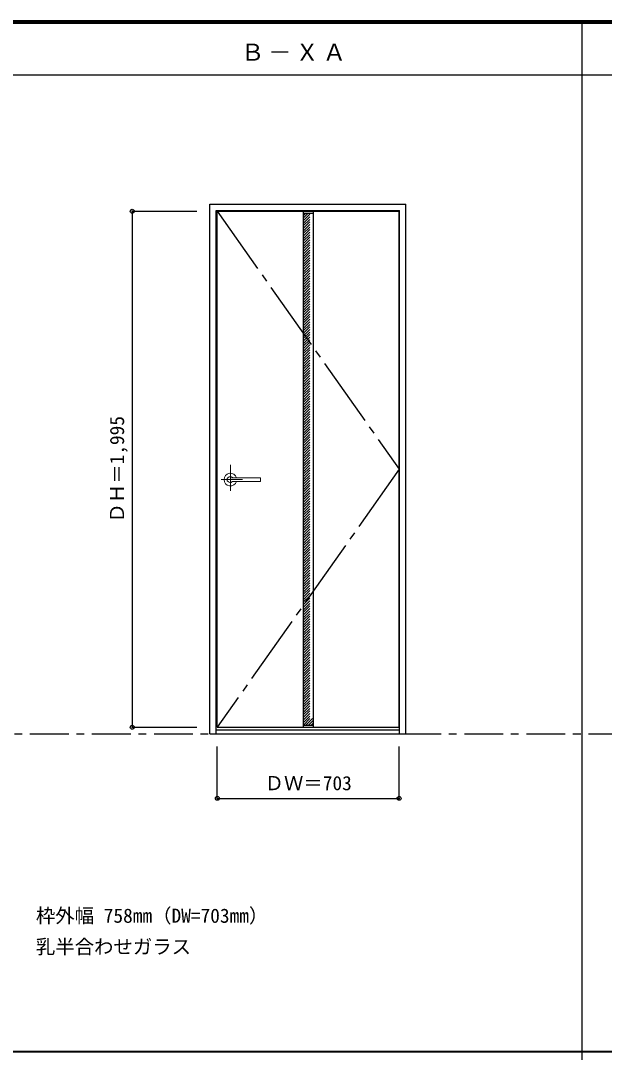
# Model space of a CAD drawing. Units: millimetres, scale not verified. Extents: x -6000 to 5700, y -4307 to 4260.
# Drawn here: x -966 to 1291, y 186 to 4175 of the extents above; entities that cross this region are included whole.
import ezdxf
from ezdxf.enums import TextEntityAlignment as Align

# ---------------------------------------------------------------- set-up
doc = ezdxf.new("R2010")
doc.units = ezdxf.units.MM
doc.header["$LTSCALE"] = 30
doc.header["$PDMODE"] = 32
doc.header["$PDSIZE"] = 15
for name, pattern in [('CHAIN1', [8, 5, -1, 1, -1]), ('CHAIN2', [12, 9, -1, 1, -1]), ('DASHED1', [1.8, 1.2, -0.6])]:
    doc.linetypes.add(name, pattern=pattern)
for name, color, linetype in [('0-2_扉', 3, 'Continuous'), ('0-3_仕上げ', 3, 'Continuous'), ('0-4_枠', 3, 'Continuous'), ('0-7', 7, 'CHAIN2'), ('0-A_文字', 7, 'Continuous'), ('0-B_寸法', 7, 'Continuous'), ('0-C_ハッチ', 4, 'DASHED1'), ('F-1_枠', 6, 'Continuous')]:
    doc.layers.add(name, color=color, linetype=linetype)
doc.layers.add('0-5_レバー', color=7, linetype='Continuous', lineweight=18)
doc.styles.add('ＭＳ ゴシック', font='')
doc.styles.get('ＭＳ ゴシック').set_extended_font_data('MS Gothic')

msp = doc.modelspace()

# ---------------------------------------------------------------- linework, layer by layer
at = {"layer": '0-2_扉'}
for p, q in [((-205.2, 3438), (497.8, 3438)), ((-205.2, 1443), (-205.2, 3438)), ((497.8, 1443), (497.8, 3438)), ((-205.2, 1443), (497.8, 1443))]:
    msp.add_line(p, q, dxfattribs=at)
at = {"layer": '0-3_仕上げ'}
for p, q in [((127.3, 3438), (127.3, 1443)), ((165.3, 3438), (165.3, 1443))]:
    msp.add_line(p, q, dxfattribs=at)
at = {"layer": '0-3_仕上げ', "color": 7}
for p, q in [((127.3, 3430), (165.3, 3430)), ((127.3, 1451), (165.3, 1451))]:
    msp.add_line(p, q, dxfattribs=at)
at = {"layer": '0-4_枠'}
for p, q in [((-234.2, 3465), (523.8, 3465)), ((-234.2, 1418), (-234.2, 3465)), ((-210.2, 3441), (499.8, 3441)), ((-210.2, 1418), (-210.2, 3441)), ((499.8, 1418), (499.8, 3441)), ((523.8, 1418), (523.8, 3465)), ((-234.2, 1418), (523.8, 1418)), ((-210.2, 1433), (499.8, 1433))]:
    msp.add_line(p, q, dxfattribs=at)
at = {"layer": '0-5_レバー', "color": 4, "linetype": 'CHAIN1'}
for p, q in [((-154.7, 2456.96), (-154.7, 2357.11)), ((-107.9, 2400.5), (-190.92, 2400.5))]:
    msp.add_line(p, q, dxfattribs=at)
at = {"layer": '0-5_レバー'}
for q in [(-37.7, 2405.99), (-37.7, 2395)]:
    msp.add_line((-37.7, 2400.5), q, dxfattribs=at)
for points in [[(-144.74, 2407.49), (-145.51, 2408.28), (-147.48, 2409.65), (-149.73, 2410.66), (-152.16, 2411.29), (-154.7, 2411.5), (-157.24, 2411.29), (-159.67, 2410.66), (-161.92, 2409.65), (-163.89, 2408.28), (-165.51, 2406.61), (-166.71, 2404.71), (-167.45, 2402.65), (-167.7, 2400.5), (-167.45, 2398.35), (-166.71, 2396.29), (-165.51, 2394.39), (-163.89, 2392.72), (-161.92, 2391.35), (-159.67, 2390.34), (-157.24, 2389.71), (-154.7, 2389.5), (-152.16, 2389.71), (-149.73, 2390.34), (-147.48, 2391.35), (-145.51, 2392.72), (-144.74, 2393.51)], [(-39.2, 2407.5), (-48.93, 2407.5), (-59.11, 2407.5), (-68.71, 2407.5), (-77.7, 2407.5), (-86.11, 2407.5), (-93.92, 2407.5), (-100.74, 2407.5), (-107.04, 2407.5), (-112.8, 2407.5), (-118.05, 2407.5), (-122.84, 2407.5), (-127.5, 2407.5), (-131.7, 2407.5), (-135.45, 2407.5), (-137.45, 2407.5), (-139.3, 2407.5), (-141.31, 2407.49), (-143.72, 2407.49), (-145.21, 2407.49), (-146.75, 2407.49), (-148.27, 2407.49), (-149.37, 2407.49), (-149.83, 2407.49), (-149.83, 2407.48)], [(-149.68, 2393.51), (-149.55, 2393.51), (-149.11, 2393.51), (-148.39, 2393.51), (-147.37, 2393.51), (-146.11, 2393.51), (-144.76, 2393.51), (-141.9, 2393.51), (-138.92, 2393.5), (-135.9, 2393.5), (-132.86, 2393.5), (-129.79, 2393.5), (-126.71, 2393.5), (-122.71, 2393.5), (-118.3, 2393.5), (-113.33, 2393.5), (-107.8, 2393.5), (-101.71, 2393.5), (-95.06, 2393.5), (-87.85, 2393.5), (-79.26, 2393.5), (-70, 2393.5), (-60.06, 2393.5), (-49.45, 2393.5), (-39.2, 2393.5)], [(-39.2, 2407.5), (-48.28, 2407.5), (-48.68, 2407.5)]]:
    msp.add_lwpolyline(points, dxfattribs=at)
for centre, radius, start, end in [((-154.7, 2400.5), 24.55, 16.59952, 343.36736), ((-39.2, 2406), 1.5, 0.00847, 89.9163), ((-39.2, 2406), 1.5, 360, 90.17419), ((-39.2, 2395), 1.5, 270.16419, 0), ((-39.2, 2395), 1.5, 269.91059, 359.99153)]:
    msp.add_arc(centre, radius, start, end, dxfattribs=at)
at = {"layer": '0-7'}
for p, q in [((-205.2, 3438), (497.8, 2440.5)), ((497.8, 2440.5), (-205.2, 1443))]:
    msp.add_line(p, q, dxfattribs=at)
at = {"layer": '0-B_寸法', "color": 4}
for p, q in [((-534.2, 3438), (-284.2, 3438)), ((-534.2, 3438), (-534.2, 1443)), ((-534.2, 1443), (-284.2, 1443)), ((-205.2, 1168), (-205.2, 1368)), ((497.8, 1168), (497.8, 1368)), ((-205.2, 1168), (497.8, 1168))]:
    msp.add_line(p, q, dxfattribs=at)
at = {"layer": '0-B_寸法'}
for p in [(-534.2, 3438), (-534.2, 1443), (-205.2, 1168), (497.8, 1168)]:
    msp.add_point(p, dxfattribs=at)
at = {"layer": '0-C_ハッチ'}
for p, q in [((127.3, 3401.01), (156.29, 3430)), ((127.3, 3410.91), (146.39, 3430)), ((127.3, 3420.81), (136.49, 3430)), ((127.3, 3391.11), (165.3, 3429.11)), ((127.3, 3381.21), (165.3, 3419.21)), ((127.3, 3371.31), (165.3, 3409.31)), ((127.3, 3361.41), (165.3, 3399.41)), ((127.3, 3351.51), (165.3, 3389.51)), ((127.3, 3341.61), (165.3, 3379.61)), ((127.3, 3331.71), (165.3, 3369.71)), ((127.3, 3321.81), (165.3, 3359.81)), ((127.3, 3311.91), (165.3, 3349.91)), ((127.3, 3302.01), (165.3, 3340.01)), ((127.3, 3292.11), (165.3, 3330.11)), ((127.3, 3282.21), (165.3, 3320.21)), ((127.3, 3272.31), (165.3, 3310.31)), ((127.3, 3262.41), (165.3, 3300.41)), ((127.3, 3252.52), (165.3, 3290.52)), ((127.3, 3242.62), (165.3, 3280.62)), ((127.3, 3232.72), (165.3, 3270.72)), ((127.3, 3222.82), (165.3, 3260.82)), ((127.3, 3212.92), (165.3, 3250.92)), ((127.3, 3203.02), (165.3, 3241.02)), ((127.3, 3193.12), (165.3, 3231.12)), ((127.3, 3183.22), (165.3, 3221.22)), ((127.3, 3173.32), (165.3, 3211.32)), ((127.3, 3163.42), (165.3, 3201.42)), ((127.3, 3153.52), (165.3, 3191.52)), ((127.3, 3143.62), (165.3, 3181.62)), ((127.3, 3133.72), (165.3, 3171.72)), ((127.3, 3123.82), (165.3, 3161.82)), ((127.3, 3113.92), (165.3, 3151.92)), ((127.3, 3104.02), (165.3, 3142.02)), ((127.3, 3094.12), (165.3, 3132.12)), ((127.3, 3084.22), (165.3, 3122.22)), ((127.3, 3074.32), (165.3, 3112.32)), ((127.3, 3064.42), (165.3, 3102.42)), ((127.3, 3054.53), (165.3, 3092.53)), ((127.3, 3044.63), (165.3, 3082.63)), ((127.3, 3034.73), (165.3, 3072.73)), ((127.3, 3024.83), (165.3, 3062.83)), ((127.3, 3014.93), (165.3, 3052.93)), ((127.3, 3005.03), (165.3, 3043.03)), ((127.3, 2995.13), (165.3, 3033.13)), ((127.3, 2985.23), (165.3, 3023.23)), ((127.3, 2975.33), (165.3, 3013.33)), ((127.3, 2965.43), (165.3, 3003.43)), ((127.3, 2955.53), (165.3, 2993.53)), ((127.3, 2945.63), (165.3, 2983.63)), ((127.3, 2935.73), (165.3, 2973.73)), ((127.3, 2925.83), (165.3, 2963.83)), ((127.3, 2915.93), (165.3, 2953.93)), ((127.3, 2906.03), (165.3, 2944.03)), ((127.3, 2896.13), (165.3, 2934.13)), ((127.3, 2886.23), (165.3, 2924.23)), ((127.3, 2876.33), (165.3, 2914.33)), ((127.3, 2866.44), (165.3, 2904.44)), ((127.3, 2856.54), (165.3, 2894.54)), ((127.3, 2846.64), (165.3, 2884.64)), ((127.3, 2836.74), (165.3, 2874.74)), ((127.3, 2826.84), (165.3, 2864.84)), ((127.3, 2816.94), (165.3, 2854.94)), ((127.3, 2807.04), (165.3, 2845.04)), ((127.3, 2797.14), (165.3, 2835.14)), ((127.3, 2787.24), (165.3, 2825.24)), ((127.3, 2777.34), (165.3, 2815.34)), ((127.3, 2767.44), (165.3, 2805.44)), ((127.3, 2757.54), (165.3, 2795.54)), ((127.3, 2747.64), (165.3, 2785.64)), ((127.3, 2737.74), (165.3, 2775.74)), ((127.3, 2727.84), (165.3, 2765.84)), ((127.3, 2717.94), (165.3, 2755.94)), ((127.3, 2708.04), (165.3, 2746.04)), ((127.3, 2698.14), (165.3, 2736.14)), ((127.3, 2688.24), (165.3, 2726.24)), ((127.3, 2678.34), (165.3, 2716.34)), ((127.3, 2668.45), (165.3, 2706.45)), ((127.3, 2658.55), (165.3, 2696.55)), ((127.3, 2648.65), (165.3, 2686.65)), ((127.3, 2638.75), (165.3, 2676.75)), ((127.3, 2628.85), (165.3, 2666.85)), ((127.3, 2618.95), (165.3, 2656.95)), ((127.3, 2609.05), (165.3, 2647.05)), ((127.3, 2599.15), (165.3, 2637.15)), ((127.3, 2589.25), (165.3, 2627.25)), ((127.3, 2579.35), (165.3, 2617.35)), ((127.3, 2569.45), (165.3, 2607.45)), ((127.3, 2559.55), (165.3, 2597.55)), ((127.3, 2549.65), (165.3, 2587.65)), ((127.3, 2539.75), (165.3, 2577.75)), ((127.3, 2529.85), (165.3, 2567.85)), ((127.3, 2519.95), (165.3, 2557.95)), ((127.3, 2510.05), (165.3, 2548.05)), ((127.3, 2500.15), (165.3, 2538.15)), ((127.3, 2490.25), (165.3, 2528.25)), ((127.3, 2480.35), (165.3, 2518.35)), ((127.3, 2470.46), (165.3, 2508.46)), ((127.3, 2460.56), (165.3, 2498.56)), ((127.3, 2450.66), (165.3, 2488.66)), ((127.3, 2440.76), (165.3, 2478.76)), ((127.3, 2430.86), (165.3, 2468.86)), ((127.3, 2420.96), (165.3, 2458.96)), ((127.3, 2411.06), (165.3, 2449.06)), ((127.3, 2401.16), (165.3, 2439.16)), ((127.3, 2391.26), (165.3, 2429.26)), ((127.3, 2381.36), (165.3, 2419.36)), ((127.3, 2371.46), (165.3, 2409.46)), ((127.3, 2361.56), (165.3, 2399.56)), ((127.3, 2351.66), (165.3, 2389.66)), ((127.3, 2341.76), (165.3, 2379.76)), ((127.3, 2331.86), (165.3, 2369.86)), ((127.3, 2321.96), (165.3, 2359.96)), ((127.3, 2312.06), (165.3, 2350.06)), ((127.3, 2302.16), (165.3, 2340.16)), ((127.3, 2292.26), (165.3, 2330.26)), ((127.3, 2282.36), (165.3, 2320.36)), ((127.3, 2272.47), (165.3, 2310.47)), ((127.3, 2262.57), (165.3, 2300.57)), ((127.3, 2252.67), (165.3, 2290.67)), ((127.3, 2242.77), (165.3, 2280.77)), ((127.3, 2232.87), (165.3, 2270.87)), ((127.3, 2222.97), (165.3, 2260.97)), ((127.3, 2213.07), (165.3, 2251.07)), ((127.3, 2203.17), (165.3, 2241.17)), ((127.3, 2193.27), (165.3, 2231.27)), ((127.3, 2183.37), (165.3, 2221.37)), ((127.3, 2173.47), (165.3, 2211.47)), ((127.3, 2163.57), (165.3, 2201.57)), ((127.3, 2153.67), (165.3, 2191.67)), ((127.3, 2143.77), (165.3, 2181.77)), ((127.3, 2133.87), (165.3, 2171.87)), ((127.3, 2123.97), (165.3, 2161.97)), ((127.3, 2114.07), (165.3, 2152.07)), ((127.3, 2104.17), (165.3, 2142.17)), ((127.3, 2094.27), (165.3, 2132.27)), ((127.3, 2084.37), (165.3, 2122.37)), ((127.3, 2074.48), (165.3, 2112.48)), ((127.3, 2064.58), (165.3, 2102.58)), ((127.3, 2054.68), (165.3, 2092.68)), ((127.3, 2044.78), (165.3, 2082.78)), ((127.3, 2034.88), (165.3, 2072.88)), ((127.3, 2024.98), (165.3, 2062.98)), ((127.3, 2015.08), (165.3, 2053.08)), ((127.3, 2005.18), (165.3, 2043.18)), ((127.3, 1995.28), (165.3, 2033.28)), ((127.3, 1985.38), (165.3, 2023.38)), ((127.3, 1975.48), (165.3, 2013.48)), ((127.3, 1965.58), (165.3, 2003.58)), ((127.3, 1955.68), (165.3, 1993.68)), ((127.3, 1945.78), (165.3, 1983.78)), ((127.3, 1935.88), (165.3, 1973.88)), ((127.3, 1925.98), (165.3, 1963.98)), ((127.3, 1916.08), (165.3, 1954.08)), ((127.3, 1906.18), (165.3, 1944.18)), ((127.3, 1896.28), (165.3, 1934.28)), ((127.3, 1886.39), (165.3, 1924.39)), ((127.3, 1876.49), (165.3, 1914.49)), ((127.3, 1866.59), (165.3, 1904.59)), ((127.3, 1856.69), (165.3, 1894.69)), ((127.3, 1846.79), (165.3, 1884.79)), ((127.3, 1836.89), (165.3, 1874.89)), ((127.3, 1826.99), (165.3, 1864.99)), ((127.3, 1817.09), (165.3, 1855.09)), ((127.3, 1807.19), (165.3, 1845.19)), ((127.3, 1797.29), (165.3, 1835.29)), ((127.3, 1787.39), (165.3, 1825.39)), ((127.3, 1777.49), (165.3, 1815.49)), ((127.3, 1767.59), (165.3, 1805.59)), ((127.3, 1757.69), (165.3, 1795.69)), ((127.3, 1747.79), (165.3, 1785.79)), ((127.3, 1737.89), (165.3, 1775.89)), ((127.3, 1727.99), (165.3, 1765.99)), ((127.3, 1718.09), (165.3, 1756.09)), ((127.3, 1708.19), (165.3, 1746.19)), ((127.3, 1698.29), (165.3, 1736.29)), ((127.3, 1688.4), (165.3, 1726.4)), ((127.3, 1678.5), (165.3, 1716.5)), ((127.3, 1668.6), (165.3, 1706.6)), ((127.3, 1658.7), (165.3, 1696.7)), ((127.3, 1648.8), (165.3, 1686.8)), ((127.3, 1638.9), (165.3, 1676.9)), ((127.3, 1629), (165.3, 1667)), ((127.3, 1619.1), (165.3, 1657.1)), ((127.3, 1609.2), (165.3, 1647.2)), ((127.3, 1599.3), (165.3, 1637.3)), ((127.3, 1589.4), (165.3, 1627.4)), ((127.3, 1579.5), (165.3, 1617.5)), ((127.3, 1569.6), (165.3, 1607.6)), ((127.3, 1559.7), (165.3, 1597.7)), ((127.3, 1549.8), (165.3, 1587.8)), ((127.3, 1539.9), (165.3, 1577.9)), ((127.3, 1530), (165.3, 1568)), ((127.3, 1520.1), (165.3, 1558.1)), ((127.3, 1510.2), (165.3, 1548.2)), ((127.3, 1500.3), (165.3, 1538.3)), ((127.3, 1490.41), (165.3, 1528.41)), ((127.3, 1480.51), (165.3, 1518.51)), ((127.3, 1470.61), (165.3, 1508.61)), ((127.3, 1460.71), (165.3, 1498.71)), ((127.49, 1451), (165.3, 1488.81)), ((137.39, 1451), (165.3, 1478.91)), ((147.29, 1451), (165.3, 1469.01)), ((157.19, 1451), (165.3, 1459.11))]:
    msp.add_line(p, q, dxfattribs=at)
at = {"layer": 'F-1_枠'}
for p, q in [((-6000, 4175), (5700, 4175)), ((-6000, 4170), (5700, 4170)), ((-6000, 4165), (5700, 4165)), ((1204.8, 4175), (1204.8, -3790)), ((-6000, 3965), (5700, 3965)), ((-6000, 190.5), (5700, 190.5)), ((-6000, 187.5), (5700, 187.5))]:
    msp.add_line(p, q, dxfattribs=at)
at = {"layer": 'F-1_枠', "color": 7, "linetype": 'CHAIN1'}
msp.add_line((-5490, 1418), (5690, 1418), dxfattribs=at)

# ---------------------------------------------------------------- texts
at = {"layer": '0-A_文字', "style": 'ＭＳ ゴシック'}
for s, p in [('枠外幅 758mm（DW=703mm）', (-906.8, 670.5)), ('乳半合わせガラス', (-906.8, 550.5))]:
    msp.add_text(s, height=54.99, dxfattribs=at).set_placement(p, align=Align.BOTTOM_LEFT)
at = {"layer": '0-A_文字', "insert": (-113.5, 4020), "char_height": 65.98, "attachment_point": 7, "style": 'ＭＳ ゴシック'}
msp.add_mtext('\\T1.17;Ｂ－ＸＡ', dxfattribs=at)
at = {"layer": '0-B_寸法', "style": 'ＭＳ ゴシック'}
msp.add_text('ＤＨ＝1,995', height=54.99, rotation=90, dxfattribs=at).set_placement((-549.2, 2234.25), align=Align.BOTTOM_LEFT)
msp.add_text('ＤＷ＝703', height=54.99, dxfattribs=at).set_placement((-22.45, 1183), align=Align.BOTTOM_LEFT)

doc.saveas('drawing.dxf')
